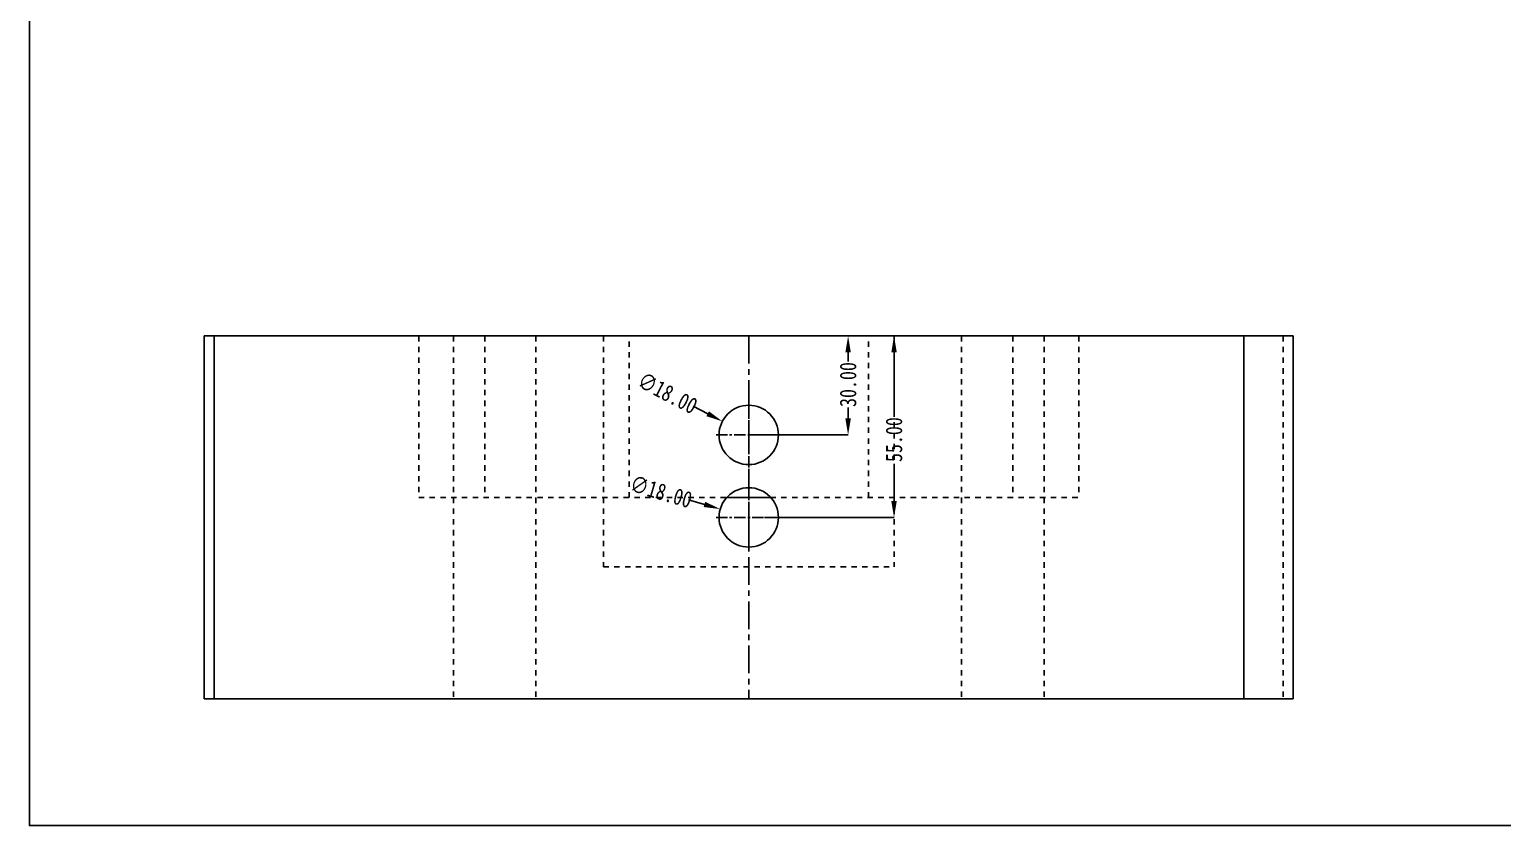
# Model space of a CAD drawing. Header units: millimetres. Extents: x 97 to 1722, y -6063 to 1553.
# Drawn here: x 563.7 to 1010.1, y -3263.7 to -3022.4 of the extents above; entities that cross this region are included whole.
import ezdxf

# ---------------------------------------------------------------- set-up
doc = ezdxf.new("R2010")
doc.units = ezdxf.units.MM
doc.header["$LTSCALE"] = 16.335
doc.header["$PDMODE"] = 3
doc.header["$PDSIZE"] = 0.3125
doc.linetypes.add('CENTER', pattern=[0.6, 0.375, -0.075, 0.075, -0.075])
doc.linetypes.add('HIDDEN', pattern=[0.2, 0.1, -0.1])
doc.layers.get('0').update_dxf_attribs({"linetype": 'CONTINUOUS'})
doc.layers.get('Defpoints').update_dxf_attribs({"linetype": 'CONTINUOUS'})
doc.layers.add('DEFAULT_2', color=8, linetype='HIDDEN')
doc.styles.get("Standard").update_dxf_attribs({"font": 'txt', "width": 0.8})
doc.dimstyles.get("Standard").update_dxf_attribs({"dimtxt": 0.15625, "dimasz": 0.1875, "dimexe": 0.125, "dimexo": 0.0625, "dimtad": 0, "dimtih": 1, "dimtoh": 1, "dimdsep": 46, "dimtxsty": 'Standard', "dimcen": 0.09, "dimadec": 0, "dimazin": 0, "dimtp": 0.01, "dimtm": 0.01, "dimtfac": 1, "dimtofl": 0, "dimtmove": 0, "dimatfit": 3, "dimfxl": 0, "dimtolj": 1, "dimarcsym": 0})
doc.dimstyles.new('STANDARD$0', dxfattribs={"dimscale": 2, "dimtxt": 3, "dimasz": 3, "dimexe": 1.25, "dimexo": 0.625, "dimgap": 0.5, "dimtad": 0, "dimdsep": 46, "dimlunit": 6, "dimtxsty": 'Standard', "dimblk": 'CLOSEDBLANK', "dimcen": 0, "dimclrt": 2, "dimazin": 2, "dimtfac": 2, "dimtmove": 1, "dimatfit": 3, "dimfxl": 0, "dimtolj": 1, "dimtzin": 0, "dimarcsym": 0})

# ---------------------------------------------------------------- blocks, each defined once
blk = doc.blocks.new('*D285')
at = {"color": 4, "lineweight": -2}
for p, q in [((781.68, -3115.29), (811.8, -3115.29)), ((811.8, -3120.29), (811.8, -3123.01)), ((811.8, -3140.29), (811.8, -3137.01)), ((781.68, -3145.29), (811.8, -3145.29))]:
    blk.add_line(p, q, dxfattribs=at)
at = {"color": 4}
for points in [[(810.96, -3120.29), (812.63, -3120.29), (811.8, -3115.29)], [(810.96, -3140.29), (812.63, -3140.29), (811.8, -3145.29)]]:
    blk.add_solid(points, dxfattribs=at)
at = {"layer": 'Defpoints', "color": 0}
for p in [(781.68, -3115.29), (811.8, -3115.29), (781.68, -3145.29)]:
    blk.add_point(p, dxfattribs=at)
at = {"color": 6, "insert": (811.8, -3130.01), "char_height": 5, "attachment_point": 5, "rotation": 90}
blk.add_mtext('\\A1;30.00', dxfattribs=at)
blk = doc.blocks.new('*D286')
at = {"color": 4, "lineweight": -2}
for p, q in [((792.61, -3115.29), (825.71, -3115.29)), ((825.71, -3120.29), (825.71, -3139.37)), ((825.71, -3165.29), (825.71, -3154.04)), ((786.42, -3170.29), (825.71, -3170.29))]:
    blk.add_line(p, q, dxfattribs=at)
at = {"color": 4}
for points in [[(824.88, -3120.29), (826.55, -3120.29), (825.71, -3115.29)], [(824.88, -3165.29), (826.55, -3165.29), (825.71, -3170.29)]]:
    blk.add_solid(points, dxfattribs=at)
at = {"layer": 'Defpoints', "color": 0}
for p in [(792.61, -3115.29), (786.42, -3170.29), (825.71, -3170.29)]:
    blk.add_point(p, dxfattribs=at)
at = {"color": 6, "insert": (825.71, -3146.71), "char_height": 5, "attachment_point": 5, "rotation": 90}
blk.add_mtext('\\A1;55.00', dxfattribs=at)
blk = doc.blocks.new('*D287')
at = {"color": 4, "lineweight": -2}
blk.add_line((764.8, -3136.57), (769.24, -3138.86), dxfattribs=at)
at = {"color": 4}
blk.add_solid([(769.62, -3138.12), (768.86, -3139.61), (773.69, -3141.16)], dxfattribs=at)
at = {"layer": 'Defpoints', "color": 0}
for p in [(773.69, -3141.16), (789.68, -3149.41)]:
    blk.add_point(p, dxfattribs=at)
at = {"color": 6, "insert": (757.1, -3132.6), "char_height": 5, "attachment_point": 5, "rotation": 332.6968}
blk.add_mtext('\\A1;∅18.00', dxfattribs=at)
blk = doc.blocks.new('*D288')
at = {"color": 4, "lineweight": -2}
blk.add_line((763.45, -3164.94), (768.25, -3166.35), dxfattribs=at)
at = {"color": 4}
blk.add_solid([(768.48, -3165.55), (768.01, -3167.15), (773.05, -3167.76)], dxfattribs=at)
at = {"layer": 'Defpoints', "color": 0}
for p in [(773.05, -3167.76), (790.32, -3172.82)]:
    blk.add_point(p, dxfattribs=at)
at = {"color": 6, "insert": (755.13, -3162.51), "char_height": 5, "attachment_point": 5, "rotation": 343.6676}
blk.add_mtext('\\A1;∅18.00', dxfattribs=at)

msp = doc.modelspace()

# ---------------------------------------------------------------- linework, layer by layer
at = {"color": 7, "linetype": 'Continuous'}
for p, q in [((616.683, -3115.287), (616.683, -3225.287)), ((616.683, -3115.287), (946.683, -3115.287)), ((619.683, -3115.287), (619.683, -3225.287)), ((931.683, -3225.287), (931.683, -3115.287)), ((946.683, -3225.287), (946.683, -3115.287)), ((788.271, -3164.287), (775.094, -3164.287)), ((946.683, -3225.287), (616.683, -3225.287))]:
    msp.add_line(p, q, dxfattribs=at)
at = {"color": 1, "linetype": 'CENTER', "ltscale": 1.36835}
msp.add_line((781.683, -3115.287), (781.683, -3225.287), dxfattribs=at)
at = {"color": 1, "linetype": 'CENTER', "ltscale": 0.55978}
for p, q in [((781.683, -3155.187), (781.683, -3135.387)), ((771.783, -3145.287), (791.583, -3145.287)), ((781.683, -3180.187), (781.683, -3160.387)), ((771.783, -3170.287), (791.583, -3170.287))]:
    msp.add_line(p, q, dxfattribs=at)
msp.add_lwpolyline([(563.696, -2532.109), (1248.08, -2532.109), (1248.08, -3263.703), (563.696, -3263.703)], close=True)
at = {"color": 7, "linetype": 'Continuous'}
for centre in [(781.683, -3145.287), (781.683, -3170.287)]:
    msp.add_circle(centre, 9, dxfattribs=at)
at = {"layer": 'DEFAULT_2', "color": 8, "linetype": 'HIDDEN'}
for p, q in [((681.683, -3115.287), (681.683, -3164.287)), ((692.183, -3115.287), (692.183, -3225.287)), ((701.683, -3115.287), (701.683, -3164.287)), ((717.183, -3115.287), (717.183, -3225.287)), ((737.653, -3115.287), (737.653, -3185.287)), ((745.439, -3164.287), (745.439, -3115.287)), ((817.927, -3164.287), (817.927, -3115.287)), ((825.713, -3115.287), (825.713, -3185.287)), ((846.183, -3115.287), (846.183, -3225.287)), ((861.683, -3115.287), (861.683, -3164.287)), ((871.183, -3115.287), (871.183, -3225.287)), ((881.683, -3115.287), (881.683, -3164.287)), ((943.683, -3115.287), (943.683, -3225.287)), ((681.683, -3164.287), (775.094, -3164.287)), ((788.271, -3164.287), (881.683, -3164.287)), ((737.653, -3185.287), (825.713, -3185.287))]:
    msp.add_line(p, q, dxfattribs=at)

# ---------------------------------------------------------------- dimensions: what is measured, and where the dimension line sits
for base, p1, p2, picture, middle in [((811.797, -3115.287), (781.683, -3145.287), (781.683, -3115.287), '*D285', (811.797, -3130.008)), ((825.713, -3170.287), (792.607, -3115.287), (786.416, -3170.287), '*D286', (825.713, -3146.708))]:
    dim = msp.add_linear_dim(base=base, p1=p1, p2=p2, angle=90, dimstyle='STANDARD$0', override={"dimscale": 1, "dimtxt": 5, "dimasz": 5, "dimexe": 0, "dimexo": 0, "dimgap": 0, "dimzin": 0, "dimlunit": 2, "dimclrd": 4, "dimclre": 4, "dimclrt": 6, "dimazin": 0, "dimtfac": 1, "dimtofl": 0, "dimtmove": 0, "dimfxl": 1.25, "dimarcsym": 1})
    dim.commit()
    dim.dimension.update_dxf_attribs({"geometry": picture, "text_midpoint": middle, "dimtype": 160})
for p1, p2, picture, middle in [((789.68, -3149.415), (773.685, -3141.158), '*D287', (757.098, -3132.596)), ((790.32, -3172.818), (773.046, -3167.756), '*D288', (755.133, -3162.507))]:
    dim = msp.add_diameter_dim_2p(p1=p1, p2=p2, dimstyle='Standard', override={"dimtxt": 5, "dimasz": 5, "dimexe": 0, "dimexo": 0, "dimgap": 0, "dimtih": 0, "dimtoh": 0, "dimzin": 0, "dimcen": 0, "dimclrd": 4, "dimclre": 4, "dimclrt": 6, "dimadec": 2, "dimtp": 0, "dimtm": 0, "dimfxl": 1.25, "dimtzin": 0, "dimarcsym": 1})
    dim.commit()
    dim.dimension.update_dxf_attribs({"geometry": picture, "text_midpoint": middle})

doc.saveas('drawing.dxf')
